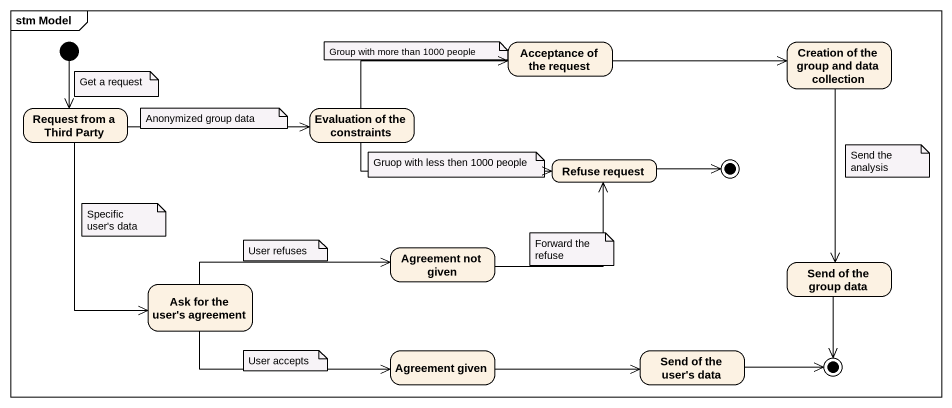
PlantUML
@startuml
mainframe stm Model
hide empty description
state "Acceptance of the request" as Acceptance_of_the_request
state "Creation of the group and data collection" as Creation_of_the_group_and
state "Request from a Third Party" as Request_from_a_Third_Party
state "Evaluation of the constraints" as Evaluation_of_the
state "Refuse request" as Refuse_request
state final1 <<end>>
state "Agreement not given" as Agreement_not_given
state "Ask for the user's agreement" as Ask_for_the_user_s_agreement
state "Send of the group data" as Send_of_the_group_data
state "Agreement given" as Agreement_given
state "Send of the user's data" as Send_of_the_user_s_data
state final2 <<end>>
[*] --> Request_from_a_Third_Party
Acceptance_of_the_request -right-> Creation_of_the_group_and
Creation_of_the_group_and --> Send_of_the_group_data
Request_from_a_Third_Party -right-> Evaluation_of_the
Request_from_a_Third_Party --> Ask_for_the_user_s_agreement
Evaluation_of_the -right-> Acceptance_of_the_request
Evaluation_of_the -right-> Refuse_request
Refuse_request -right-> final1
Agreement_not_given -right-> Refuse_request
Ask_for_the_user_s_agreement -right-> Agreement_not_given
Ask_for_the_user_s_agreement -right-> Agreement_given
Send_of_the_group_data --> final2
Agreement_given -right-> Send_of_the_user_s_data
Send_of_the_user_s_data -right-> final2
note as N1
  Group with more than 1000 people
end note
note as N2
  Get a request
end note
note as N3
  Anonymized group data
end note
note as N4
  Gruop with less then 1000 people
end note
note as N5
  Send the analysis
end note
note as N6
  Specific
  user's data
end note
note as N7
  User refuses
end note
note as N8
  Forward the refuse
end note
note as N9
  User accepts
end note
@enduml
